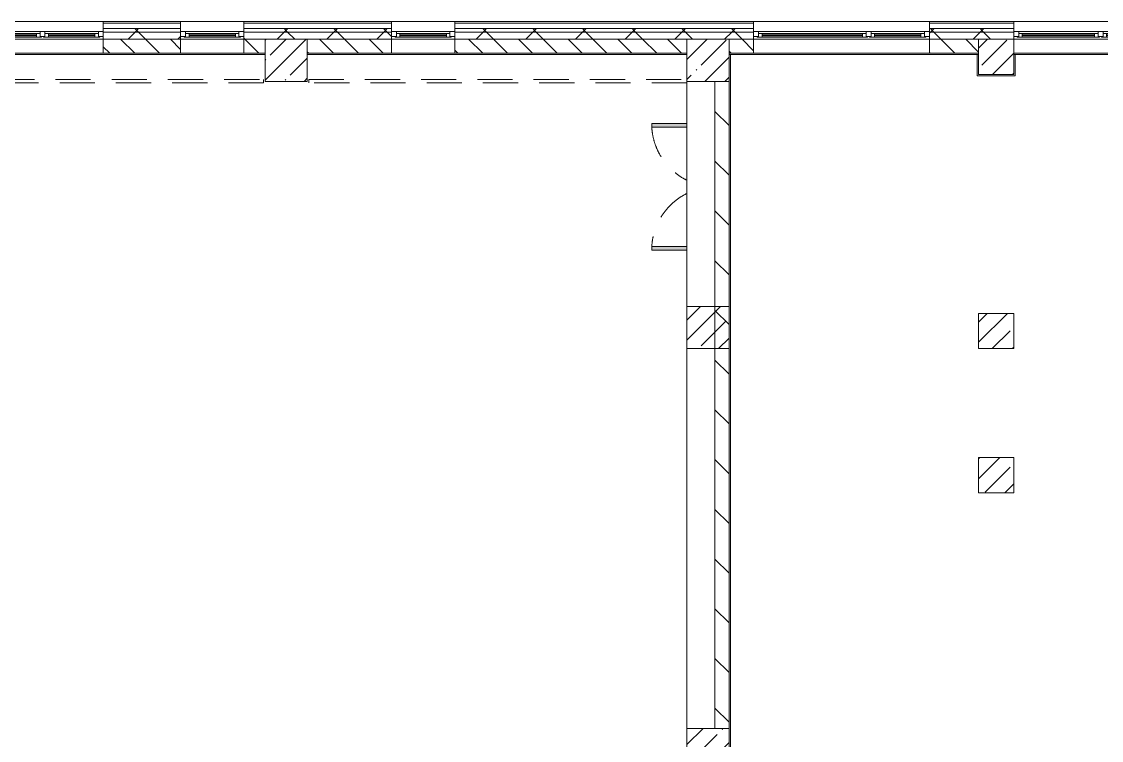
# Model space of a CAD drawing. Header units: millimetres. Extents: x -5426 to 189269, y -8553 to 29000.
# Drawn here: x 118957 to 134315, y 17129 to 27350 of the extents above; entities that cross this region are included whole.
import ezdxf

# ---------------------------------------------------------------- set-up
doc = ezdxf.new("R2010")
doc.units = ezdxf.units.MM
doc.linetypes.add('200_ШТРИХ__ш1_п0_6_', pattern=[800, 500, -300])
for name, color, linetype, lineweight in [('A-DETL-MBND-1', 7, '200_ШТРИХ__ш1_п0_6_', 9), ('A-GLAZ-2', 7, 'Continuous', 5), ('A-WALL', 7, 'Continuous', 9), ('A-WALL-5', 7, 'Continuous', 5), ('I-WALL-20', 7, 'Continuous', 5), ('S-COLS-2', 7, 'Continuous', 5)]:
    doc.layers.add(name, color=color, linetype=linetype, lineweight=lineweight)
doc.layers.add('A-FLOR-2', color=7, linetype='Continuous', lineweight=5, true_color=0xaaaaaa)
pattern_1 = [(45, (62258.82, 0), (-285.1231, 285.1231), []), (45, (62543.95, 0), (-285.1231, 285.1231), [504.031, -100.806, 16.764, -84.042])]
pattern_2 = [(45, (62258.8, 0), (-353.5534, 353.5534), []), (135, (62258.8, 0), (-353.5534, -353.5534), [])]

# ---------------------------------------------------------------- blocks, each defined once
blk = doc.blocks.new('BSC_Колонна _Прямоугольная - 600х600-V81-3_4_1_птичка')
at = {"layer": 'S-COLS-2'}
h = blk.add_hatch(dxfattribs=at)
h.set_pattern_fill('FP_65', color=256, style=0, pattern_type=2)
h.set_pattern_definition([(45, (-66460, -17000), (-285.1231, 285.1231), []), (45, (-66174.88, -17000), (-285.1231, 285.1231), [504.031, -100.806, 16.764, -84.042])])
h.paths.add_polyline_path([(-300, -300), (300, -300), (300, 300), (-300, 300)])
for p, q in [((300, 300), (-300, 300)), ((-300, 300), (-300, -300)), ((300, -300), (300, 300)), ((-300, -300), (300, -300))]:
    blk.add_line(p, q, dxfattribs=at)
blk = doc.blocks.new('BSC_Колонна _Прямоугольная - 500х500-V100-3_4_1_птичка')
at = {"layer": 'S-COLS-2'}
h = blk.add_hatch(dxfattribs=at)
h.set_pattern_fill('FP_84', color=256, style=0, pattern_type=2)
h.set_pattern_definition([(45, (-70560, -22950), (-285.1231, 285.1231), []), (45, (-70274.88, -22950), (-285.1231, 285.1231), [504.031, -100.806, 16.764, -84.042])])
h.paths.add_polyline_path([(-250, -250), (250, -250), (250, 250), (-250, 250)])
for p, q in [((250, 250), (-250, 250)), ((-250, 250), (-250, -250)), ((250, -250), (250, 250)), ((-250, -250), (250, -250))]:
    blk.add_line(p, q, dxfattribs=at)
blk = doc.blocks.new('120_Окно_СКБ_2Ст - 120_Окно_СКБ_2Ст 3100х2500 _мал_створка слева_ 2-19089248-3_4_1_птичка')
at = {"layer": 'A-GLAZ-2'}
for p, q in [((-1550, -75), (-1550, -5)), ((-1550, -5), (-1480, -5)), ((1550, -5), (-1550, -5)), ((-1480, -75), (-1550, -75)), ((-1550, -75), (-1500, -75)), ((-1480, -75), (-1500, -75)), ((-1500, -75), (-1500, -85)), ((-1500, -85), (670, -85)), ((670, -85), (-1500, -85)), ((-1480, -5), (-1480, -75)), ((650, -35), (-1480, -35)), ((-1480, -35), (-1480, -75)), ((-1430, -85), (-1430, -35)), ((-1430, -55), (600, -55)), ((600, -65), (-1430, -65)), ((600, -85), (600, -35)), ((650, -75), (650, -5)), ((650, -5), (720, -5)), ((650, -75), (650, -35)), ((720, -75), (650, -75)), ((670, -75), (650, -75)), ((670, -75), (700, -75)), ((670, -85), (670, -75)), ((720, -75), (700, -75)), ((700, -75), (700, -85)), ((700, -85), (1500, -85)), ((1500, -85), (700, -85)), ((720, -5), (720, -75)), ((1480, -35), (720, -35)), ((720, -35), (720, -75)), ((770, -85), (770, -35)), ((770, -55), (1430, -55)), ((1430, -65), (770, -65)), ((1430, -85), (1430, -35)), ((1480, -75), (1480, -5)), ((1480, -5), (1550, -5)), ((1480, -75), (1480, -35)), ((1550, -75), (1480, -75)), ((1500, -75), (1480, -75)), ((1500, -75), (1550, -75)), ((1500, -85), (1500, -75)), ((1550, -5), (1550, -75))]:
    blk.add_line(p, q, dxfattribs=at)
blk = doc.blocks.new('110_Дверь_СКБ_2Ст - Д-10 1800x2100h_Актовый зал EI30-32403870-3_4_1_птичка')
at = {"layer": 'A-DETL-MBND-1'}
for points in [[(-887.5, 500), (-837.5, 500), (-837.5, 1000), (-887.5, 1000)], [(862.5, 1000), (862.5, 500), (912.5, 500), (912.5, 1000)]]:
    blk.add_hatch(color=256, dxfattribs=at).paths.add_polyline_path(points)
for p, q in [((-887.5, 1000), (-887.5, 500)), ((-837.5, 1000), (-887.5, 1000)), ((-837.5, 500), (-837.5, 1000)), ((912.5, 1000), (862.5, 1000)), ((862.5, 1000), (862.5, 500)), ((912.5, 500), (912.5, 1000))]:
    blk.add_line(p, q, dxfattribs=at)
for centre, start, end in [((-887.5, 100), 26.74452, 90), ((912.5, 100), 90, 153.25548)]:
    blk.add_arc(centre, 900, start, end, dxfattribs=at)
blk = doc.blocks.new('BSC_Колонна _Прямоугольная - 500х500-V143-3_4_1_птичка')
at = {"layer": 'S-COLS-2'}
h = blk.add_hatch(dxfattribs=at)
h.set_pattern_fill('FP_108', color=256, style=0, pattern_type=2)
h.set_pattern_definition([(45, (-70560, -20900), (-285.1231, 285.1231), []), (45, (-70274.88, -20900), (-285.1231, 285.1231), [504.031, -100.806, 16.764, -84.042])])
h.paths.add_polyline_path([(-250, -250), (250, -250), (250, 250), (-250, 250)])
for p, q in [((250, 250), (-250, 250)), ((-250, 250), (-250, -250)), ((250, -250), (250, 250)), ((-250, -250), (250, -250))]:
    blk.add_line(p, q, dxfattribs=at)
blk = doc.blocks.new('120_Окно_СКБ_1Ст - 120_Окно_СКБ_1Ст 900х2500_h_-19906774-3_4_1_птичка')
at = {"layer": 'A-GLAZ-2'}
for p, q in [((-450, -75), (-450, -5)), ((-450, -5), (-380, -5)), ((450, -5), (-450, -5)), ((-380, -75), (-450, -75)), ((-450, -75), (-400, -75)), ((-380, -75), (-400, -75)), ((-400, -75), (-400, -85)), ((-400, -85), (400, -85)), ((400, -85), (-400, -85)), ((-380, -5), (-380, -75)), ((380, -35), (-380, -35)), ((-380, -35), (-380, -75)), ((-330, -85), (-330, -35)), ((-330, -55), (330, -55)), ((330, -65), (-330, -65)), ((330, -85), (330, -35)), ((380, -75), (380, -5)), ((380, -5), (450, -5)), ((380, -75), (380, -35)), ((450, -75), (380, -75)), ((400, -75), (380, -75)), ((400, -75), (450, -75)), ((400, -85), (400, -75)), ((450, -5), (450, -75))]:
    blk.add_line(p, q, dxfattribs=at)
blk = doc.blocks.new('120_Окно_СКБ_2Ст - 120_Окно_СКБ_2Ст 2500х2500 _мал створка справа_-23206729-3_4_1_птичка')
at = {"layer": 'A-GLAZ-2'}
for p, q in [((-1250, -75), (-1250, -5)), ((-1250, -5), (-1180, -5)), ((1250, -5), (-1250, -5)), ((-1180, -75), (-1250, -75)), ((-1250, -75), (-1200, -75)), ((-1180, -75), (-1200, -75)), ((-1200, -75), (-1200, -85)), ((-1200, -85), (370, -85)), ((370, -85), (-1200, -85)), ((-1180, -5), (-1180, -75)), ((350, -35), (-1180, -35)), ((-1180, -35), (-1180, -75)), ((-1130, -85), (-1130, -35)), ((-1130, -55), (300, -55)), ((300, -65), (-1130, -65)), ((300, -85), (300, -35)), ((350, -75), (350, -5)), ((350, -5), (420, -5)), ((350, -75), (350, -35)), ((420, -75), (350, -75)), ((370, -75), (350, -75)), ((370, -75), (400, -75)), ((370, -85), (370, -75)), ((420, -75), (400, -75)), ((400, -75), (400, -85)), ((400, -85), (1200, -85)), ((1200, -85), (400, -85)), ((420, -5), (420, -75)), ((1180, -35), (420, -35)), ((420, -35), (420, -75)), ((470, -85), (470, -35)), ((470, -55), (1130, -55)), ((1130, -65), (470, -65)), ((1130, -85), (1130, -35)), ((1180, -75), (1180, -5)), ((1180, -5), (1250, -5)), ((1180, -75), (1180, -35)), ((1250, -75), (1180, -75)), ((1200, -75), (1180, -75)), ((1200, -75), (1250, -75)), ((1200, -85), (1200, -75)), ((1250, -5), (1250, -75))]:
    blk.add_line(p, q, dxfattribs=at)
blk = doc.blocks.new('120_Окно_СКБ_2Ст - 120_Окно_СКБ_2Ст 2100х2400 _мал створка справа_-19092174-3_4_1_птичка')
at = {"layer": 'A-GLAZ-2'}
for p, q in [((-1050, -75), (-1050, -5)), ((-1050, -5), (-980, -5)), ((1050, -5), (-1050, -5)), ((-980, -75), (-1050, -75)), ((-1050, -75), (-1000, -75)), ((-980, -75), (-1000, -75)), ((-1000, -75), (-1000, -85)), ((-1000, -85), (170, -85)), ((170, -85), (-1000, -85)), ((-980, -5), (-980, -75)), ((150, -35), (-980, -35)), ((-980, -35), (-980, -75)), ((-930, -85), (-930, -35)), ((-930, -55), (100, -55)), ((100, -65), (-930, -65)), ((100, -85), (100, -35)), ((150, -75), (150, -5)), ((150, -5), (220, -5)), ((150, -75), (150, -35)), ((220, -75), (150, -75)), ((170, -75), (150, -75)), ((170, -75), (200, -75)), ((170, -85), (170, -75)), ((220, -75), (200, -75)), ((200, -75), (200, -85)), ((200, -85), (1000, -85)), ((1000, -85), (200, -85)), ((220, -5), (220, -75)), ((980, -35), (220, -35)), ((220, -35), (220, -75)), ((270, -85), (270, -35)), ((270, -55), (930, -55)), ((930, -65), (270, -65)), ((930, -85), (930, -35)), ((980, -75), (980, -5)), ((980, -5), (1050, -5)), ((980, -75), (980, -35)), ((1050, -75), (980, -75)), ((1000, -75), (980, -75)), ((1000, -75), (1050, -75)), ((1000, -85), (1000, -75)), ((1050, -5), (1050, -75))]:
    blk.add_line(p, q, dxfattribs=at)

msp = doc.modelspace()

# ---------------------------------------------------------------- hatches: boundary and pattern name
at = {"layer": 'A-WALL-5'}
h = msp.add_hatch(dxfattribs=at)
h.set_pattern_fill('FP_70', color=256, style=0, pattern_type=2)
h.set_pattern_definition(pattern_2)
h.paths.add_polyline_path([(155418.8, 27200), (155468.8, 27200), (155468.8, 27250), (142608.8, 27250), (142608.8, 27200), (154551.5, 27200)])
h.paths.add_polyline_path([(138608.8, 27200), (139508.8, 27200), (139508.8, 27250), (138608.8, 27250)])
h.paths.add_polyline_path([(133068.8, 27200), (133068.8, 27250), (131868.8, 27250), (131868.8, 27200), (132178.6, 27200)])
h.paths.add_polyline_path([(128449.8, 27200), (129368.8, 27200), (129368.8, 27250), (125118.8, 27250), (125118.8, 27200), (126585.3, 27200)])
h.paths.add_polyline_path([(135168.8, 27200), (136508.8, 27200), (136508.8, 27250), (135168.8, 27250)])
h.paths.add_polyline_path([(123788.7, 27200), (124218.8, 27200), (124218.8, 27250), (122118.8, 27250), (122118.8, 27200), (122856.5, 27200)])
h.paths.add_polyline_path([(120992.1, 27200), (121218.8, 27200), (121218.8, 27250), (120118.8, 27250), (120118.8, 27200)])
h.paths.add_polyline_path([(116331.1, 27200), (117018.8, 27200), (117018.8, 27250), (115518.8, 27250), (115518.8, 27200)])
h.paths.add_polyline_path([(112602.3, 27200), (113018.8, 27200), (113018.8, 27250), (111919.1, 27250), (111919.1, 27200)])
h.paths.add_polyline_path([(110737.9, 27200), (111019.1, 27200), (111019.1, 27250), (109918.8, 27250), (109918.8, 27200)])
h.paths.add_polyline_path([(104318.8, 27200), (106818.8, 27200), (106818.8, 27250), (104318.8, 27250)])
h = msp.add_hatch(dxfattribs=at)
h.set_pattern_fill('FP_70', color=256, style=0, pattern_type=2)
h.set_pattern_definition(pattern_2)
h.paths.add_polyline_path([(155318.8, 27100), (155418.8, 27100), (155418.8, 27200), (142608.8, 27200), (142608.8, 27100), (154551.5, 27100)])
h.paths.add_polyline_path([(133068.8, 27100), (133068.8, 27200), (131868.8, 27200), (131868.8, 27100), (132178.6, 27100)])
h.paths.add_polyline_path([(136508.8, 27100), (136508.8, 27200), (135168.8, 27200), (135168.8, 27100), (135907.4, 27100)])
h.paths.add_polyline_path([(138608.8, 27100), (139508.8, 27100), (139508.8, 27200), (138608.8, 27200)])
h.paths.add_polyline_path([(129368.8, 27100), (129368.8, 27200), (125118.8, 27200), (125118.8, 27100), (128449.8, 27100)])
h.paths.add_polyline_path([(122118.8, 27100), (124218.8, 27100), (124218.8, 27200), (122118.8, 27200)])
h.paths.add_polyline_path([(121218.8, 27100), (121218.8, 27200), (120118.8, 27200), (120118.8, 27100), (120992.1, 27100)])
h.paths.add_polyline_path([(116331.1, 27100), (117018.8, 27100), (117018.8, 27200), (115518.8, 27200), (115518.8, 27100)])
h.paths.add_polyline_path([(112602.3, 27100), (113018.8, 27100), (113018.8, 27200), (111919.1, 27200), (111919.1, 27100)])
h.paths.add_polyline_path([(110737.9, 27100), (111019.1, 27100), (111019.1, 27200), (109918.8, 27200), (109918.8, 27100)])
h.paths.add_polyline_path([(106076.9, 27100), (106818.8, 27100), (106818.8, 27200), (104418.8, 27200), (104418.8, 27100), (105018.8, 27100)])
h = msp.add_hatch(dxfattribs=at)
h.set_pattern_fill('FP_68', color=256, style=0, pattern_type=2)
h.set_pattern_definition([(135, (62258.82, 0), (-176.7767, -176.7767), [])])
h.paths.add_polyline_path([(144297.2, 26900), (146458.8, 26900), (146458.8, 27100), (143408.8, 27100), (143408.8, 26900)])
h.paths.add_polyline_path([(142898.9, 26900), (142908.8, 26900), (142908.8, 27100), (142608.8, 27100), (142608.8, 26900)])
h.paths.add_polyline_path([(128418.8, 26900), (128418.8, 27100), (125118.8, 27100), (125118.8, 26900), (126585.3, 26900)])
h.paths.add_polyline_path([(131868.8, 26900), (132568.8, 26900), (132568.8, 27100), (131868.8, 27100)])
h.paths.add_polyline_path([(129368.8, 26900), (129368.8, 27100), (129018.8, 27100), (129018.8, 26900)])
h.paths.add_polyline_path([(135168.8, 26900), (135798.8, 26900), (135798.8, 27100), (135168.8, 27100)])
h.paths.add_polyline_path([(136298.8, 26900), (136508.8, 26900), (136508.8, 27100), (136298.8, 27100)])
h.paths.add_polyline_path([(139008.8, 26900), (139008.8, 27100), (138608.8, 27100), (138608.8, 26900), (138704, 26900)])
h.paths.add_polyline_path([(122118.8, 26900), (122418.8, 26900), (122418.8, 27100), (122118.8, 27100)])
h.paths.add_polyline_path([(120118.8, 26900), (121218.8, 26900), (121218.8, 27100), (120118.8, 27100)])
h.paths.add_polyline_path([(116418.8, 26900), (116418.8, 27100), (115518.8, 27100), (115518.8, 26900), (116331.1, 26900)])
h.paths.add_polyline_path([(123018.8, 26900), (124218.8, 26900), (124218.8, 27100), (123018.8, 27100)])
h.paths.add_polyline_path([(111919.1, 26900), (113018.8, 26900), (113018.8, 27100), (111919.1, 27100)])
h.paths.add_polyline_path([(110418.8, 26900), (110418.8, 27100), (109918.8, 27100), (109918.8, 26900)])
h.paths.add_polyline_path([(106818.8, 26900), (106818.8, 27100), (105018.8, 27100), (105018.8, 26900), (106076.9, 26900)])
at = {"layer": 'I-WALL-20'}
h = msp.add_hatch(dxfattribs=at)
h.set_pattern_fill('FP_69', color=256, style=0, pattern_type=2)
h.set_pattern_definition([(135, (62258.8, 0), (-353.5534, -353.5534), [])])
h.paths.add_polyline_path([(128818.8, 12320), (129018.8, 12320), (129018.8, 16700), (128818.8, 16700), (128818.8, 13534.8)])
h.paths.add_polyline_path([(128818.8, 17300), (129018.8, 17300), (129018.8, 26500), (128818.8, 26500), (128818.8, 20476.2)])
at = {"layer": 'S-COLS-2'}
h = msp.add_hatch(dxfattribs=at)
h.set_pattern_fill('FP_66', color=256, style=0, pattern_type=2)
h.set_pattern_definition(pattern_1)
h.paths.add_polyline_path([(123018.8, 26500), (123018.8, 27100), (122418.8, 27100), (122418.8, 26500), (122856.5, 26500)])
h = msp.add_hatch(dxfattribs=at)
h.set_pattern_fill('FP_66', color=256, style=0, pattern_type=2)
h.set_pattern_definition(pattern_1)
h.paths.add_polyline_path([(128818.8, 26500), (129018.8, 26500), (129018.8, 27100), (128418.8, 27100), (128418.8, 26500), (128449.8, 26500)])
h = msp.add_hatch(dxfattribs=at)
h.set_pattern_fill('FP_66', color=256, style=0, pattern_type=2)
h.set_pattern_definition(pattern_1)
h.paths.add_polyline_path([(132568.8, 26600), (133068.8, 26600), (133068.8, 27100), (132568.8, 27100), (132568.8, 26839.2)])
h = msp.add_hatch(dxfattribs=at)
h.set_pattern_fill('FP_66', color=256, style=0, pattern_type=2)
h.set_pattern_definition(pattern_1)
h.paths.add_polyline_path([(129018.8, 22700), (129018.8, 23300), (128418.8, 23300), (128418.8, 22700)])

# ---------------------------------------------------------------- linework, layer by layer
at = {"layer": 'A-DETL-MBND-1'}
for p, q in [((117038.8, 26529), (122398.8, 26529)), ((122398.8, 26479), (117038.8, 26479)), ((122398.8, 26479), (122398.8, 26529)), ((123039.8, 26529), (123039.8, 26479)), ((123039.8, 26529), (128418.8, 26529)), ((128418.8, 26479), (123039.8, 26479))]:
    msp.add_line(p, q, dxfattribs=at)
at = {"layer": 'A-FLOR-2'}
for p, q in [((129038.8, 26880), (129038.8, 13620)), ((132548.8, 26580), (132548.8, 26880)), ((133088.8, 26880), (133088.8, 26580)), ((133088.8, 26580), (132548.8, 26580)), ((128418.8, 26500), (128418.8, 23300)), ((128418.8, 22700), (128418.8, 17300))]:
    msp.add_line(p, q, dxfattribs=at)
at = {"layer": 'A-WALL'}
for p, q in [((121218.8, 27330), (120118.8, 27330)), ((121218.8, 27250), (120118.8, 27250)), ((121218.8, 27200), (120118.8, 27200)), ((124218.8, 27330), (122118.8, 27330)), ((124218.8, 27250), (122118.8, 27250)), ((124218.8, 27200), (122118.8, 27200)), ((129368.8, 27330), (125118.8, 27330)), ((129368.8, 27250), (125118.8, 27250)), ((129368.8, 27200), (125118.8, 27200)), ((133068.8, 27330), (131868.8, 27330)), ((133068.8, 27250), (131868.8, 27250)), ((133068.8, 27200), (131868.8, 27200))]:
    msp.add_line(p, q, dxfattribs=at)
at = {"layer": 'A-WALL-5'}
for p, q in [((138608.8, 27350), (111919.1, 27350)), ((120118.8, 27350), (120118.8, 26900)), ((121218.8, 26900), (121218.8, 27350)), ((122118.8, 27350), (122118.8, 26900)), ((124218.8, 26900), (124218.8, 27350)), ((125118.8, 27350), (125118.8, 26900)), ((129368.8, 26900), (129368.8, 27350)), ((131868.8, 27350), (131868.8, 26900)), ((133068.8, 27100), (133068.8, 27350)), ((155068.8, 27100), (111018.8, 27100)), ((122418.8, 26900), (122418.8, 27100)), ((123018.8, 27100), (123018.8, 26900)), ((128418.8, 26900), (128418.8, 27100)), ((129018.8, 27100), (129018.8, 26900)), ((132568.8, 26900), (132568.8, 27100)), ((120118.8, 26900), (121218.8, 26900)), ((122118.8, 26900), (122418.8, 26900)), ((123018.8, 26900), (124218.8, 26900)), ((125118.8, 26900), (128418.8, 26900)), ((129018.8, 26900), (129368.8, 26900)), ((131868.8, 26900), (132568.8, 26900))]:
    msp.add_line(p, q, dxfattribs=at)
at = {"layer": 'I-WALL-20'}
for p, q in [((117018.8, 27100), (120118.8, 27100)), ((121218.8, 27100), (122118.8, 27100)), ((124218.8, 27100), (125118.8, 27100)), ((129368.8, 27100), (131868.8, 27100)), ((133068.8, 27100), (135168.8, 27100)), ((120118.8, 26900), (117018.8, 26900)), ((122418.8, 26880), (117018.8, 26880)), ((122118.8, 26900), (121218.8, 26900)), ((128418.8, 26880), (123018.8, 26880)), ((125118.8, 26900), (124218.8, 26900)), ((132568.8, 26880), (129018.8, 26880)), ((131868.8, 26900), (129368.8, 26900)), ((135168.8, 26900), (133068.8, 26900)), ((135798.8, 26880), (133068.8, 26880)), ((128818.8, 26500), (128818.8, 17300)), ((129018.8, 26500), (128818.8, 26500)), ((129018.8, 17300), (129018.8, 26500))]:
    msp.add_line(p, q, dxfattribs=at)
at = {"layer": 'S-COLS-2'}
for p, q in [((123018.8, 27100), (122418.8, 27100)), ((122418.8, 27100), (122418.8, 26900)), ((123018.8, 26900), (123018.8, 27100)), ((129018.8, 27100), (128418.8, 27100)), ((128418.8, 27100), (128418.8, 26900)), ((129018.8, 26900), (129018.8, 27100)), ((133068.8, 27100), (132568.8, 27100)), ((132568.8, 27100), (132568.8, 26900)), ((133068.8, 26600), (133068.8, 27100)), ((122418.8, 26900), (122418.8, 26500)), ((123018.8, 26500), (123018.8, 26900)), ((128418.8, 26900), (128418.8, 26500)), ((129018.8, 26500), (129018.8, 26900)), ((132568.8, 26900), (132568.8, 26600)), ((132568.8, 26600), (133068.8, 26600)), ((122418.8, 26500), (123018.8, 26500)), ((128418.8, 26500), (128818.8, 26500)), ((128818.8, 26500), (129018.8, 26500)), ((129018.8, 23300), (128418.8, 23300)), ((128418.8, 23300), (128418.8, 22700)), ((129018.8, 22700), (129018.8, 23300)), ((128418.8, 22700), (129018.8, 22700))]:
    msp.add_line(p, q, dxfattribs=at)

# ---------------------------------------------------------------- block references
at = {"layer": 'A-DETL-MBND-1', "rotation": 89.9999999999999}
msp.add_blockref('110_Дверь_СКБ_2Ст - Д-10 1800x2100h_Актовый зал EI30-32403870-3_4_1_птичка', (128918.8, 24987.5), dxfattribs=at)
at = {"layer": 'A-GLAZ-2'}
for name, p in [('120_Окно_СКБ_2Ст - 120_Окно_СКБ_2Ст 3100х2500 _мал_створка слева_ 2-19089248-3_4_1_птичка', (118568.8, 27215)), ('120_Окно_СКБ_1Ст - 120_Окно_СКБ_1Ст 900х2500_h_-19906774-3_4_1_птичка', (121668.8, 27215)), ('120_Окно_СКБ_1Ст - 120_Окно_СКБ_1Ст 900х2500_h_-19906774-3_4_1_птичка', (124668.8, 27215)), ('120_Окно_СКБ_2Ст - 120_Окно_СКБ_2Ст 2500х2500 _мал створка справа_-23206729-3_4_1_птичка', (130618.8, 27215)), ('120_Окно_СКБ_2Ст - 120_Окно_СКБ_2Ст 2100х2400 _мал створка справа_-19092174-3_4_1_птичка', (134118.8, 27215))]:
    msp.add_blockref(name, p, dxfattribs=at)
at = {"layer": 'S-COLS-2'}
for name, p in [('BSC_Колонна _Прямоугольная - 500х500-V100-3_4_1_птичка', (132818.8, 22950)), ('BSC_Колонна _Прямоугольная - 500х500-V143-3_4_1_птичка', (132818.8, 20900)), ('BSC_Колонна _Прямоугольная - 600х600-V81-3_4_1_птичка', (128718.8, 17000))]:
    msp.add_blockref(name, p, dxfattribs=at)

doc.saveas('drawing.dxf')
